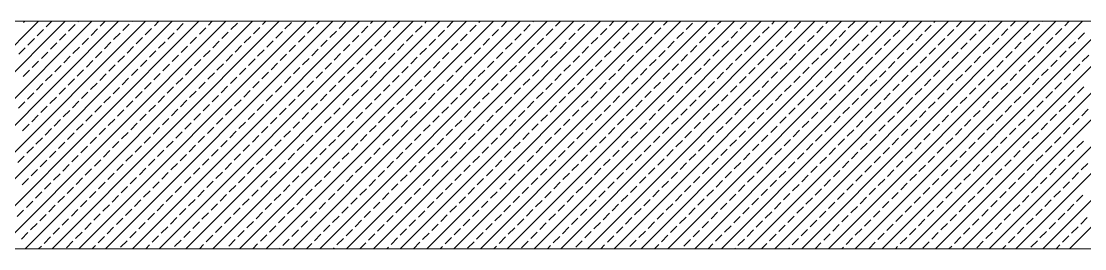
# Model space of a CAD drawing. Header units: millimetres. Extents: x -16104 to 67872, y -88009 to 12107.
# Drawn here: x 44815 to 44955.4, y -5663.5 to -5633.5 of the extents above; entities that cross this region are included whole.
import ezdxf

# ---------------------------------------------------------------- set-up
doc = ezdxf.new("R2010")
doc.units = ezdxf.units.MM
doc.layers.add('TARAMA', color=8, linetype='Continuous', lineweight=15)

msp = doc.modelspace()

# ---------------------------------------------------------------- linework, layer by layer
at = {"layer": 'TARAMA'}
for p, q in [((44625.03, -5633.52), (45689.53, -5633.52)), ((44787.22, -5663.52), (44817.22, -5633.52)), ((44790.75, -5663.52), (44820.75, -5633.52)), ((44794.29, -5663.52), (44824.29, -5633.52)), ((44797.82, -5663.52), (44827.82, -5633.52)), ((44801.36, -5663.52), (44831.36, -5633.52)), ((44804.89, -5663.52), (44834.89, -5633.52)), ((44808.43, -5663.52), (44838.43, -5633.52)), ((44811.96, -5663.52), (44841.96, -5633.52)), ((44815.28, -5633.68), (44815.45, -5633.52)), ((44815.5, -5663.52), (44845.5, -5633.52)), ((44818.25, -5634.24), (44818.98, -5633.52)), ((44819.04, -5663.52), (44849.04, -5633.52)), ((44821.22, -5634.81), (44822.07, -5633.96)), ((44822.43, -5633.61), (44822.52, -5633.52)), ((44822.57, -5663.52), (44852.57, -5633.52)), ((44825.4, -5634.17), (44826.05, -5633.52)), ((44826.11, -5663.52), (44856.11, -5633.52)), ((44828.37, -5634.74), (44829.21, -5633.89)), ((44829.57, -5633.54), (44829.59, -5633.52)), ((44829.64, -5663.52), (44859.64, -5633.52)), ((44832.54, -5634.1), (44833.12, -5633.52)), ((44833.18, -5663.52), (44863.18, -5633.52)), ((44835.51, -5634.67), (44836.36, -5633.82)), ((44836.71, -5663.52), (44866.71, -5633.52)), ((44839.68, -5634.03), (44840.19, -5633.52)), ((44840.25, -5663.52), (44870.25, -5633.52)), ((44842.65, -5634.6), (44843.5, -5633.75)), ((44843.78, -5663.52), (44873.78, -5633.52)), ((44846.82, -5633.96), (44847.26, -5633.52)), ((44847.32, -5663.52), (44877.32, -5633.52)), ((44849.79, -5634.53), (44850.64, -5633.68)), ((44850.86, -5663.52), (44880.86, -5633.52)), ((44853.96, -5633.89), (44854.34, -5633.52)), ((44854.39, -5663.52), (44884.39, -5633.52)), ((44856.93, -5634.46), (44857.78, -5633.61)), ((44857.93, -5663.52), (44887.93, -5633.52)), ((44861.1, -5633.82), (44861.41, -5633.52)), ((44861.46, -5663.52), (44891.46, -5633.52)), ((44864.07, -5634.39), (44864.92, -5633.54)), ((44865, -5663.52), (44895, -5633.52)), ((44867.04, -5634.95), (44867.89, -5634.1)), ((44868.25, -5633.75), (44868.48, -5633.52)), ((44868.53, -5663.52), (44898.53, -5633.52)), ((44871.22, -5634.32), (44872.01, -5633.52)), ((44872.07, -5663.52), (44902.07, -5633.52)), ((44874.19, -5634.88), (44875.03, -5634.03)), ((44875.39, -5633.68), (44875.55, -5633.52)), ((44875.6, -5663.52), (44905.6, -5633.52)), ((44878.36, -5634.24), (44879.08, -5633.52)), ((44879.14, -5663.52), (44909.14, -5633.52)), ((44881.33, -5634.81), (44882.18, -5633.96)), ((44882.53, -5633.61), (44882.62, -5633.52)), ((44882.68, -5663.52), (44912.68, -5633.52)), ((44885.5, -5634.17), (44886.16, -5633.52)), ((44886.21, -5663.52), (44916.21, -5633.52)), ((44888.47, -5634.74), (44889.32, -5633.89)), ((44889.67, -5633.54), (44889.69, -5633.52)), ((44889.75, -5663.52), (44919.75, -5633.52)), ((44892.64, -5634.1), (44893.23, -5633.52)), ((44893.28, -5663.52), (44923.28, -5633.52)), ((44895.61, -5634.67), (44896.46, -5633.82)), ((44896.82, -5663.52), (44926.82, -5633.52)), ((44899.78, -5634.03), (44900.3, -5633.52)), ((44900.35, -5663.52), (44930.35, -5633.52)), ((44902.75, -5634.6), (44903.6, -5633.75)), ((44903.89, -5663.52), (44933.89, -5633.52)), ((44906.92, -5633.96), (44907.37, -5633.52)), ((44907.42, -5663.52), (44937.42, -5633.52)), ((44909.89, -5634.53), (44910.74, -5633.68)), ((44910.96, -5663.52), (44940.96, -5633.52)), ((44914.07, -5633.89), (44914.44, -5633.52)), ((44914.49, -5663.52), (44944.49, -5633.52)), ((44917.04, -5634.46), (44917.88, -5633.61)), ((44918.03, -5663.52), (44948.03, -5633.52)), ((44921.21, -5633.82), (44921.51, -5633.52)), ((44921.57, -5663.52), (44951.57, -5633.52)), ((44924.18, -5634.39), (44925.03, -5633.54)), ((44925.1, -5663.52), (44955.1, -5633.52)), ((44927.15, -5634.95), (44928, -5634.1)), ((44928.35, -5633.75), (44928.58, -5633.52)), ((44928.64, -5663.52), (44958.64, -5633.52)), ((44931.32, -5634.32), (44932.12, -5633.52)), ((44932.17, -5663.52), (44962.17, -5633.52)), ((44934.29, -5634.88), (44935.14, -5634.03)), ((44935.49, -5633.68), (44935.65, -5633.52)), ((44935.71, -5663.52), (44965.71, -5633.52)), ((44938.46, -5634.24), (44939.19, -5633.52)), ((44939.24, -5663.52), (44969.24, -5633.52)), ((44941.43, -5634.81), (44942.28, -5633.96)), ((44942.63, -5633.61), (44942.72, -5633.52)), ((44942.78, -5663.52), (44972.78, -5633.52)), ((44945.6, -5634.17), (44946.26, -5633.52)), ((44946.31, -5663.52), (44976.31, -5633.52)), ((44948.57, -5634.74), (44949.42, -5633.89)), ((44949.78, -5633.54), (44949.8, -5633.52)), ((44949.85, -5663.52), (44979.85, -5633.52)), ((44952.75, -5634.1), (44953.33, -5633.52)), ((44953.39, -5663.52), (44983.39, -5633.52)), ((44817.05, -5635.45), (44817.9, -5634.6)), ((44820.02, -5636.01), (44820.87, -5635.16)), ((44824.19, -5635.38), (44825.04, -5634.53)), ((44827.16, -5635.94), (44828.01, -5635.09)), ((44831.34, -5635.31), (44832.18, -5634.46)), ((44834.3, -5635.87), (44835.15, -5635.02)), ((44838.48, -5635.23), (44839.33, -5634.39)), ((44841.45, -5635.8), (44842.3, -5634.95)), ((44845.62, -5635.16), (44846.47, -5634.32)), ((44848.59, -5635.73), (44849.44, -5634.88)), ((44851.56, -5636.29), (44852.41, -5635.45)), ((44852.76, -5635.09), (44853.61, -5634.24)), ((44855.73, -5635.66), (44856.58, -5634.81)), ((44858.7, -5636.22), (44859.55, -5635.38)), ((44859.9, -5635.02), (44860.75, -5634.17)), ((44862.87, -5635.59), (44863.72, -5634.74)), ((44865.84, -5636.15), (44866.69, -5635.31)), ((44870.01, -5635.52), (44870.86, -5634.67)), ((44872.98, -5636.08), (44873.83, -5635.23)), ((44877.16, -5635.45), (44878, -5634.6)), ((44880.13, -5636.01), (44880.97, -5635.16)), ((44884.3, -5635.38), (44885.15, -5634.53)), ((44887.27, -5635.94), (44888.12, -5635.09)), ((44891.44, -5635.31), (44892.29, -5634.46)), ((44894.41, -5635.87), (44895.26, -5635.02)), ((44898.58, -5635.23), (44899.43, -5634.39)), ((44901.55, -5635.8), (44902.4, -5634.95)), ((44905.72, -5635.16), (44906.57, -5634.32)), ((44908.69, -5635.73), (44909.54, -5634.88)), ((44911.66, -5636.29), (44912.51, -5635.45)), ((44912.86, -5635.09), (44913.71, -5634.24)), ((44915.83, -5635.66), (44916.68, -5634.81)), ((44918.8, -5636.22), (44919.65, -5635.38)), ((44920.01, -5635.02), (44920.85, -5634.17)), ((44922.98, -5635.59), (44923.82, -5634.74)), ((44925.95, -5636.15), (44926.79, -5635.31)), ((44930.12, -5635.52), (44930.97, -5634.67)), ((44933.09, -5636.08), (44933.94, -5635.23)), ((44937.26, -5635.45), (44938.11, -5634.6)), ((44940.23, -5636.01), (44941.08, -5635.16)), ((44944.4, -5635.38), (44945.25, -5634.53)), ((44947.37, -5635.94), (44948.22, -5635.09)), ((44951.54, -5635.31), (44952.39, -5634.46)), ((44954.51, -5635.87), (44955.36, -5635.02)), ((44815.85, -5636.65), (44816.7, -5635.8)), ((44818.82, -5637.21), (44819.67, -5636.37)), ((44822.99, -5636.58), (44823.84, -5635.73)), ((44825.96, -5637.14), (44826.81, -5636.29)), ((44828.93, -5637.71), (44829.78, -5636.86)), ((44830.13, -5636.51), (44830.98, -5635.66)), ((44833.1, -5637.07), (44833.95, -5636.22)), ((44836.07, -5637.64), (44836.92, -5636.79)), ((44837.27, -5636.44), (44838.12, -5635.59)), ((44840.24, -5637), (44841.09, -5636.15)), ((44843.21, -5637.57), (44844.06, -5636.72)), ((44844.42, -5636.37), (44845.27, -5635.52)), ((44847.39, -5636.93), (44848.23, -5636.08)), ((44850.36, -5637.5), (44851.2, -5636.65)), ((44854.53, -5636.86), (44855.38, -5636.01)), ((44857.5, -5637.43), (44858.35, -5636.58)), ((44861.67, -5636.79), (44862.52, -5635.94)), ((44864.64, -5637.36), (44865.49, -5636.51)), ((44868.81, -5636.72), (44869.66, -5635.87)), ((44871.78, -5637.28), (44872.63, -5636.44)), ((44875.95, -5636.65), (44876.8, -5635.8)), ((44878.92, -5637.21), (44879.77, -5636.37)), ((44883.1, -5636.58), (44883.94, -5635.73)), ((44886.07, -5637.14), (44886.91, -5636.29)), ((44889.03, -5637.71), (44889.88, -5636.86)), ((44890.24, -5636.51), (44891.09, -5635.66)), ((44893.21, -5637.07), (44894.06, -5636.22)), ((44896.18, -5637.64), (44897.03, -5636.79)), ((44897.38, -5636.44), (44898.23, -5635.59)), ((44900.35, -5637), (44901.2, -5636.15)), ((44903.32, -5637.57), (44904.17, -5636.72)), ((44904.52, -5636.37), (44905.37, -5635.52)), ((44907.49, -5636.93), (44908.34, -5636.08)), ((44910.46, -5637.5), (44911.31, -5636.65)), ((44914.63, -5636.86), (44915.48, -5636.01)), ((44917.6, -5637.43), (44918.45, -5636.58)), ((44921.77, -5636.79), (44922.62, -5635.94)), ((44924.74, -5637.36), (44925.59, -5636.51)), ((44928.92, -5636.72), (44929.76, -5635.87)), ((44931.89, -5637.28), (44932.73, -5636.44)), ((44936.06, -5636.65), (44936.91, -5635.8)), ((44939.03, -5637.21), (44939.88, -5636.37)), ((44943.2, -5636.58), (44944.05, -5635.73)), ((44946.17, -5637.14), (44947.02, -5636.29)), ((44949.14, -5637.71), (44949.99, -5636.86)), ((44950.34, -5636.51), (44951.19, -5635.66)), ((44953.31, -5637.07), (44954.16, -5636.22)), ((44814.65, -5637.85), (44815.5, -5637)), ((44817.62, -5638.42), (44818.47, -5637.57)), ((44820.59, -5638.98), (44821.44, -5638.13)), ((44821.79, -5637.78), (44822.64, -5636.93)), ((44824.76, -5638.35), (44825.61, -5637.5)), ((44827.73, -5638.91), (44828.58, -5638.06)), ((44831.9, -5638.27), (44832.75, -5637.43)), ((44834.87, -5638.84), (44835.72, -5637.99)), ((44839.04, -5638.2), (44839.89, -5637.36)), ((44842.01, -5638.77), (44842.86, -5637.92)), ((44846.18, -5638.13), (44847.03, -5637.28)), ((44849.15, -5638.7), (44850, -5637.85)), ((44853.33, -5638.06), (44854.17, -5637.21)), ((44856.3, -5638.63), (44857.14, -5637.78)), ((44860.47, -5637.99), (44861.32, -5637.14)), ((44863.44, -5638.56), (44864.29, -5637.71)), ((44866.41, -5639.12), (44867.26, -5638.27)), ((44867.61, -5637.92), (44868.46, -5637.07)), ((44870.58, -5638.49), (44871.43, -5637.64)), ((44873.55, -5639.05), (44874.4, -5638.2)), ((44874.75, -5637.85), (44875.6, -5637)), ((44877.72, -5638.42), (44878.57, -5637.57)), ((44880.69, -5638.98), (44881.54, -5638.13)), ((44881.89, -5637.78), (44882.74, -5636.93)), ((44884.86, -5638.35), (44885.71, -5637.5)), ((44887.83, -5638.91), (44888.68, -5638.06)), ((44892, -5638.27), (44892.85, -5637.43)), ((44894.97, -5638.84), (44895.82, -5637.99)), ((44899.15, -5638.2), (44900, -5637.36)), ((44902.12, -5638.77), (44902.96, -5637.92)), ((44906.29, -5638.13), (44907.14, -5637.28)), ((44909.26, -5638.7), (44910.11, -5637.85)), ((44913.43, -5638.06), (44914.28, -5637.21)), ((44916.4, -5638.63), (44917.25, -5637.78)), ((44920.57, -5637.99), (44921.42, -5637.14)), ((44923.54, -5638.56), (44924.39, -5637.71)), ((44926.51, -5639.12), (44927.36, -5638.27)), ((44927.71, -5637.92), (44928.56, -5637.07)), ((44930.68, -5638.49), (44931.53, -5637.64)), ((44933.65, -5639.05), (44934.5, -5638.2)), ((44934.86, -5637.85), (44935.7, -5637)), ((44937.83, -5638.42), (44938.67, -5637.57)), ((44940.8, -5638.98), (44941.64, -5638.13)), ((44942, -5637.78), (44942.85, -5636.93)), ((44944.97, -5638.35), (44945.82, -5637.5)), ((44947.94, -5638.91), (44948.79, -5638.06)), ((44952.11, -5638.27), (44952.96, -5637.43)), ((44955.08, -5638.84), (44955.93, -5637.99)), ((44816.42, -5639.62), (44817.26, -5638.77)), ((44819.38, -5640.18), (44820.23, -5639.34)), ((44823.56, -5639.55), (44824.41, -5638.7)), ((44826.53, -5640.11), (44827.38, -5639.26)), ((44830.7, -5639.48), (44831.55, -5638.63)), ((44833.67, -5640.04), (44834.52, -5639.19)), ((44837.84, -5639.41), (44838.69, -5638.56)), ((44840.81, -5639.97), (44841.66, -5639.12)), ((44843.78, -5640.54), (44844.63, -5639.69)), ((44844.98, -5639.34), (44845.83, -5638.49)), ((44847.95, -5639.9), (44848.8, -5639.05)), ((44850.92, -5640.47), (44851.77, -5639.62)), ((44852.12, -5639.26), (44852.97, -5638.42)), ((44855.09, -5639.83), (44855.94, -5638.98)), ((44858.06, -5640.4), (44858.91, -5639.55)), ((44859.27, -5639.19), (44860.11, -5638.35)), ((44862.24, -5639.76), (44863.08, -5638.91)), ((44865.21, -5640.33), (44866.05, -5639.48)), ((44869.38, -5639.69), (44870.23, -5638.84)), ((44872.35, -5640.25), (44873.2, -5639.41)), ((44876.52, -5639.62), (44877.37, -5638.77)), ((44879.49, -5640.18), (44880.34, -5639.34)), ((44883.66, -5639.55), (44884.51, -5638.7)), ((44886.63, -5640.11), (44887.48, -5639.26)), ((44890.8, -5639.48), (44891.65, -5638.63)), ((44893.77, -5640.04), (44894.62, -5639.19)), ((44897.94, -5639.41), (44898.79, -5638.56)), ((44900.91, -5639.97), (44901.76, -5639.12)), ((44903.88, -5640.54), (44904.73, -5639.69)), ((44905.09, -5639.34), (44905.93, -5638.49)), ((44908.06, -5639.9), (44908.9, -5639.05)), ((44911.03, -5640.47), (44911.87, -5639.62)), ((44912.23, -5639.26), (44913.08, -5638.42)), ((44915.2, -5639.83), (44916.05, -5638.98)), ((44918.17, -5640.4), (44919.02, -5639.55)), ((44919.37, -5639.19), (44920.22, -5638.35)), ((44922.34, -5639.76), (44923.19, -5638.91)), ((44925.31, -5640.33), (44926.16, -5639.48)), ((44929.48, -5639.69), (44930.33, -5638.84)), ((44932.45, -5640.25), (44933.3, -5639.41)), ((44936.62, -5639.62), (44937.47, -5638.77)), ((44939.59, -5640.18), (44940.44, -5639.34)), ((44943.77, -5639.55), (44944.61, -5638.7)), ((44946.73, -5640.11), (44947.58, -5639.26)), ((44950.91, -5639.48), (44951.76, -5638.63)), ((44953.88, -5640.04), (44954.73, -5639.19)), ((44815.21, -5640.82), (44816.06, -5639.97)), ((44818.18, -5641.39), (44819.03, -5640.54)), ((44821.15, -5641.95), (44822, -5641.1)), ((44822.35, -5640.75), (44823.2, -5639.9)), ((44825.32, -5641.32), (44826.17, -5640.47)), ((44828.29, -5641.88), (44829.14, -5641.03)), ((44829.5, -5640.68), (44830.35, -5639.83)), ((44832.47, -5641.24), (44833.31, -5640.4)), ((44835.44, -5641.81), (44836.28, -5640.96)), ((44836.64, -5640.61), (44837.49, -5639.76)), ((44839.61, -5641.17), (44840.46, -5640.33)), ((44842.58, -5641.74), (44843.43, -5640.89)), ((44846.75, -5641.1), (44847.6, -5640.25)), ((44849.72, -5641.67), (44850.57, -5640.82)), ((44853.89, -5641.03), (44854.74, -5640.18)), ((44856.86, -5641.6), (44857.71, -5640.75)), ((44861.03, -5640.96), (44861.88, -5640.11)), ((44864, -5641.53), (44864.85, -5640.68)), ((44868.18, -5640.89), (44869.02, -5640.04)), ((44871.15, -5641.46), (44871.99, -5640.61)), ((44875.32, -5640.82), (44876.17, -5639.97)), ((44878.29, -5641.39), (44879.14, -5640.54)), ((44881.26, -5641.95), (44882.11, -5641.1)), ((44882.46, -5640.75), (44883.31, -5639.9)), ((44885.43, -5641.32), (44886.28, -5640.47)), ((44888.4, -5641.88), (44889.25, -5641.03)), ((44889.6, -5640.68), (44890.45, -5639.83)), ((44892.57, -5641.24), (44893.42, -5640.4)), ((44895.54, -5641.81), (44896.39, -5640.96)), ((44896.74, -5640.61), (44897.59, -5639.76)), ((44899.71, -5641.17), (44900.56, -5640.33)), ((44902.68, -5641.74), (44903.53, -5640.89)), ((44906.85, -5641.1), (44907.7, -5640.25)), ((44909.82, -5641.67), (44910.67, -5640.82)), ((44914, -5641.03), (44914.84, -5640.18)), ((44916.97, -5641.6), (44917.81, -5640.75)), ((44921.14, -5640.96), (44921.99, -5640.11)), ((44924.11, -5641.53), (44924.96, -5640.68)), ((44928.28, -5640.89), (44929.13, -5640.04)), ((44931.25, -5641.46), (44932.1, -5640.61)), ((44935.42, -5640.82), (44936.27, -5639.97)), ((44938.39, -5641.39), (44939.24, -5640.54)), ((44941.36, -5641.95), (44942.21, -5641.1)), ((44942.56, -5640.75), (44943.41, -5639.9)), ((44945.53, -5641.32), (44946.38, -5640.47)), ((44948.5, -5641.88), (44949.35, -5641.03)), ((44949.7, -5640.68), (44950.55, -5639.83)), ((44952.67, -5641.24), (44953.52, -5640.4)), ((44816.98, -5642.59), (44817.83, -5641.74)), ((44819.95, -5643.15), (44820.8, -5642.31)), ((44824.12, -5642.52), (44824.97, -5641.67)), ((44827.09, -5643.08), (44827.94, -5642.23)), ((44831.26, -5642.45), (44832.11, -5641.6)), ((44834.23, -5643.01), (44835.08, -5642.16)), ((44838.41, -5642.38), (44839.25, -5641.53)), ((44841.38, -5642.94), (44842.22, -5642.09)), ((44845.55, -5642.31), (44846.4, -5641.46)), ((44848.52, -5642.87), (44849.37, -5642.02)), ((44852.69, -5642.23), (44853.54, -5641.39)), ((44855.66, -5642.8), (44856.51, -5641.95)), ((44858.63, -5643.37), (44859.48, -5642.52)), ((44859.83, -5642.16), (44860.68, -5641.32)), ((44862.8, -5642.73), (44863.65, -5641.88)), ((44865.77, -5643.3), (44866.62, -5642.45)), ((44866.97, -5642.09), (44867.82, -5641.24)), ((44869.94, -5642.66), (44870.79, -5641.81)), ((44872.91, -5643.22), (44873.76, -5642.38)), ((44874.11, -5642.02), (44874.96, -5641.17)), ((44877.08, -5642.59), (44877.93, -5641.74)), ((44880.05, -5643.15), (44880.9, -5642.31)), ((44884.23, -5642.52), (44885.08, -5641.67)), ((44887.2, -5643.08), (44888.05, -5642.23)), ((44891.37, -5642.45), (44892.22, -5641.6)), ((44894.34, -5643.01), (44895.19, -5642.16)), ((44898.51, -5642.38), (44899.36, -5641.53)), ((44901.48, -5642.94), (44902.33, -5642.09)), ((44905.65, -5642.31), (44906.5, -5641.46)), ((44908.62, -5642.87), (44909.47, -5642.02)), ((44912.79, -5642.23), (44913.64, -5641.39)), ((44915.76, -5642.8), (44916.61, -5641.95)), ((44918.73, -5643.37), (44919.58, -5642.52)), ((44919.94, -5642.16), (44920.78, -5641.32)), ((44922.91, -5642.73), (44923.75, -5641.88)), ((44925.88, -5643.3), (44926.72, -5642.45)), ((44927.08, -5642.09), (44927.93, -5641.24)), ((44930.05, -5642.66), (44930.9, -5641.81)), ((44933.02, -5643.22), (44933.87, -5642.38)), ((44934.22, -5642.02), (44935.07, -5641.17)), ((44937.19, -5642.59), (44938.04, -5641.74)), ((44940.16, -5643.15), (44941.01, -5642.31)), ((44944.33, -5642.52), (44945.18, -5641.67)), ((44947.3, -5643.08), (44948.15, -5642.23)), ((44951.47, -5642.45), (44952.32, -5641.6)), ((44954.44, -5643.01), (44955.29, -5642.16)), ((44815.78, -5643.79), (44816.63, -5642.94)), ((44818.75, -5644.36), (44819.6, -5643.51)), ((44822.92, -5643.72), (44823.77, -5642.87)), ((44825.89, -5644.29), (44826.74, -5643.44)), ((44830.06, -5643.65), (44830.91, -5642.8)), ((44833.03, -5644.21), (44833.88, -5643.37)), ((44836, -5644.78), (44836.85, -5643.93)), ((44837.2, -5643.58), (44838.05, -5642.73)), ((44840.17, -5644.14), (44841.02, -5643.3)), ((44843.14, -5644.71), (44843.99, -5643.86)), ((44844.35, -5643.51), (44845.19, -5642.66)), ((44847.32, -5644.07), (44848.16, -5643.22)), ((44850.29, -5644.64), (44851.13, -5643.79)), ((44851.49, -5643.44), (44852.34, -5642.59)), ((44854.46, -5644), (44855.31, -5643.15)), ((44857.43, -5644.57), (44858.28, -5643.72)), ((44861.6, -5643.93), (44862.45, -5643.08)), ((44864.57, -5644.5), (44865.42, -5643.65)), ((44868.74, -5643.86), (44869.59, -5643.01)), ((44871.71, -5644.43), (44872.56, -5643.58)), ((44875.88, -5643.79), (44876.73, -5642.94)), ((44878.85, -5644.36), (44879.7, -5643.51)), ((44883.02, -5643.72), (44883.87, -5642.87)), ((44885.99, -5644.29), (44886.84, -5643.44)), ((44890.17, -5643.65), (44891.01, -5642.8)), ((44893.14, -5644.21), (44893.98, -5643.37)), ((44896.11, -5644.78), (44896.95, -5643.93)), ((44897.31, -5643.58), (44898.16, -5642.73)), ((44900.28, -5644.14), (44901.13, -5643.3)), ((44903.25, -5644.71), (44904.1, -5643.86)), ((44904.45, -5643.51), (44905.3, -5642.66)), ((44907.42, -5644.07), (44908.27, -5643.22)), ((44910.39, -5644.64), (44911.24, -5643.79)), ((44911.59, -5643.44), (44912.44, -5642.59)), ((44914.56, -5644), (44915.41, -5643.15)), ((44917.53, -5644.57), (44918.38, -5643.72)), ((44921.7, -5643.93), (44922.55, -5643.08)), ((44924.67, -5644.5), (44925.52, -5643.65)), ((44928.85, -5643.86), (44929.69, -5643.01)), ((44931.81, -5644.43), (44932.66, -5643.58)), ((44935.99, -5643.79), (44936.84, -5642.94)), ((44938.96, -5644.36), (44939.81, -5643.51)), ((44943.13, -5643.72), (44943.98, -5642.87)), ((44946.1, -5644.29), (44946.95, -5643.44)), ((44950.27, -5643.65), (44951.12, -5642.8)), ((44953.24, -5644.21), (44954.09, -5643.37)), ((44814.58, -5644.99), (44815.43, -5644.14)), ((44817.55, -5645.56), (44818.39, -5644.71)), ((44820.52, -5646.12), (44821.36, -5645.28)), ((44821.72, -5644.92), (44822.57, -5644.07)), ((44824.69, -5645.49), (44825.54, -5644.64)), ((44827.66, -5646.05), (44828.51, -5645.2)), ((44828.86, -5644.85), (44829.71, -5644)), ((44831.83, -5645.42), (44832.68, -5644.57)), ((44834.8, -5645.98), (44835.65, -5645.13)), ((44838.97, -5645.35), (44839.82, -5644.5)), ((44841.94, -5645.91), (44842.79, -5645.06)), ((44846.11, -5645.28), (44846.96, -5644.43)), ((44849.08, -5645.84), (44849.93, -5644.99)), ((44853.26, -5645.2), (44854.1, -5644.36)), ((44856.23, -5645.77), (44857.07, -5644.92)), ((44860.4, -5645.13), (44861.25, -5644.29)), ((44863.37, -5645.7), (44864.22, -5644.85)), ((44867.54, -5645.06), (44868.39, -5644.21)), ((44870.51, -5645.63), (44871.36, -5644.78)), ((44874.68, -5644.99), (44875.53, -5644.14)), ((44877.65, -5645.56), (44878.5, -5644.71)), ((44880.62, -5646.12), (44881.47, -5645.28)), ((44881.82, -5644.92), (44882.67, -5644.07)), ((44884.79, -5645.49), (44885.64, -5644.64)), ((44887.76, -5646.05), (44888.61, -5645.2)), ((44888.96, -5644.85), (44889.81, -5644)), ((44891.93, -5645.42), (44892.78, -5644.57)), ((44894.9, -5645.98), (44895.75, -5645.13)), ((44899.08, -5645.35), (44899.92, -5644.5)), ((44902.05, -5645.91), (44902.89, -5645.06)), ((44906.22, -5645.28), (44907.07, -5644.43)), ((44909.19, -5645.84), (44910.04, -5644.99)), ((44913.36, -5645.2), (44914.21, -5644.36)), ((44916.33, -5645.77), (44917.18, -5644.92)), ((44920.5, -5645.13), (44921.35, -5644.29)), ((44923.47, -5645.7), (44924.32, -5644.85)), ((44927.64, -5645.06), (44928.49, -5644.21)), ((44930.61, -5645.63), (44931.46, -5644.78)), ((44934.78, -5644.99), (44935.63, -5644.14)), ((44937.75, -5645.56), (44938.6, -5644.71)), ((44940.72, -5646.12), (44941.57, -5645.28)), ((44941.93, -5644.92), (44942.78, -5644.07)), ((44944.9, -5645.49), (44945.74, -5644.64)), ((44947.87, -5646.05), (44948.71, -5645.2)), ((44949.07, -5644.85), (44949.92, -5644)), ((44952.04, -5645.42), (44952.89, -5644.57)), ((44955.01, -5645.98), (44955.86, -5645.13)), ((44816.34, -5646.76), (44817.19, -5645.91)), ((44819.31, -5647.33), (44820.16, -5646.48)), ((44823.49, -5646.69), (44824.33, -5645.84)), ((44826.46, -5647.26), (44827.3, -5646.41)), ((44830.63, -5646.62), (44831.48, -5645.77)), ((44833.6, -5647.18), (44834.45, -5646.34)), ((44837.77, -5646.55), (44838.62, -5645.7)), ((44840.74, -5647.11), (44841.59, -5646.27)), ((44844.91, -5646.48), (44845.76, -5645.63)), ((44847.88, -5647.04), (44848.73, -5646.19)), ((44852.05, -5646.41), (44852.9, -5645.56)), ((44855.02, -5646.97), (44855.87, -5646.12)), ((44857.99, -5647.54), (44858.84, -5646.69)), ((44859.2, -5646.34), (44860.04, -5645.49)), ((44862.16, -5646.9), (44863.01, -5646.05)), ((44865.13, -5647.47), (44865.98, -5646.62)), ((44866.34, -5646.27), (44867.19, -5645.42)), ((44869.31, -5646.83), (44870.16, -5645.98)), ((44872.28, -5647.4), (44873.13, -5646.55)), ((44873.48, -5646.19), (44874.33, -5645.35)), ((44876.45, -5646.76), (44877.3, -5645.91)), ((44879.42, -5647.33), (44880.27, -5646.48)), ((44883.59, -5646.69), (44884.44, -5645.84)), ((44886.56, -5647.26), (44887.41, -5646.41)), ((44890.73, -5646.62), (44891.58, -5645.77)), ((44893.7, -5647.18), (44894.55, -5646.34)), ((44897.87, -5646.55), (44898.72, -5645.7)), ((44900.84, -5647.11), (44901.69, -5646.27)), ((44905.02, -5646.48), (44905.86, -5645.63)), ((44907.99, -5647.04), (44908.83, -5646.19)), ((44912.16, -5646.41), (44913.01, -5645.56)), ((44915.13, -5646.97), (44915.98, -5646.12)), ((44918.1, -5647.54), (44918.95, -5646.69)), ((44919.3, -5646.34), (44920.15, -5645.49)), ((44922.27, -5646.9), (44923.12, -5646.05)), ((44925.24, -5647.47), (44926.09, -5646.62)), ((44926.44, -5646.27), (44927.29, -5645.42)), ((44929.41, -5646.83), (44930.26, -5645.98)), ((44932.38, -5647.4), (44933.23, -5646.55)), ((44933.58, -5646.19), (44934.43, -5645.35)), ((44936.55, -5646.76), (44937.4, -5645.91)), ((44939.52, -5647.33), (44940.37, -5646.48)), ((44943.69, -5646.69), (44944.54, -5645.84)), ((44946.66, -5647.26), (44947.51, -5646.41)), ((44950.84, -5646.62), (44951.68, -5645.77)), ((44953.81, -5647.18), (44954.65, -5646.34)), ((44815.14, -5647.96), (44815.99, -5647.11)), ((44818.11, -5648.53), (44818.96, -5647.68)), ((44822.28, -5647.89), (44823.13, -5647.04)), ((44825.25, -5648.46), (44826.1, -5647.61)), ((44829.43, -5647.82), (44830.27, -5646.97)), ((44832.4, -5648.39), (44833.24, -5647.54)), ((44835.37, -5648.95), (44836.21, -5648.1)), ((44836.57, -5647.75), (44837.42, -5646.9)), ((44839.54, -5648.32), (44840.39, -5647.47)), ((44842.51, -5648.88), (44843.36, -5648.03)), ((44843.71, -5647.68), (44844.56, -5646.83)), ((44846.68, -5648.25), (44847.53, -5647.4)), ((44849.65, -5648.81), (44850.5, -5647.96)), ((44850.85, -5647.61), (44851.7, -5646.76)), ((44853.82, -5648.17), (44854.67, -5647.33)), ((44856.79, -5648.74), (44857.64, -5647.89)), ((44860.96, -5648.1), (44861.81, -5647.26)), ((44863.93, -5648.67), (44864.78, -5647.82)), ((44868.1, -5648.03), (44868.95, -5647.18)), ((44871.07, -5648.6), (44871.92, -5647.75)), ((44875.25, -5647.96), (44876.09, -5647.11)), ((44878.22, -5648.53), (44879.06, -5647.68)), ((44882.39, -5647.89), (44883.24, -5647.04)), ((44885.36, -5648.46), (44886.21, -5647.61)), ((44889.53, -5647.82), (44890.38, -5646.97)), ((44892.5, -5648.39), (44893.35, -5647.54)), ((44895.47, -5648.95), (44896.32, -5648.1)), ((44896.67, -5647.75), (44897.52, -5646.9)), ((44899.64, -5648.32), (44900.49, -5647.47)), ((44902.61, -5648.88), (44903.46, -5648.03)), ((44903.81, -5647.68), (44904.66, -5646.83)), ((44906.78, -5648.25), (44907.63, -5647.4)), ((44909.75, -5648.81), (44910.6, -5647.96)), ((44910.96, -5647.61), (44911.8, -5646.76)), ((44913.93, -5648.17), (44914.77, -5647.33)), ((44916.89, -5648.74), (44917.74, -5647.89)), ((44921.07, -5648.1), (44921.92, -5647.26)), ((44924.04, -5648.67), (44924.89, -5647.82)), ((44928.21, -5648.03), (44929.06, -5647.18)), ((44931.18, -5648.6), (44932.03, -5647.75)), ((44935.35, -5647.96), (44936.2, -5647.11)), ((44938.32, -5648.53), (44939.17, -5647.68)), ((44942.49, -5647.89), (44943.34, -5647.04)), ((44945.46, -5648.46), (44946.31, -5647.61)), ((44949.63, -5647.82), (44950.48, -5646.97)), ((44952.6, -5648.39), (44953.45, -5647.54)), ((44816.91, -5649.73), (44817.76, -5648.88)), ((44819.88, -5650.3), (44820.73, -5649.45)), ((44821.08, -5649.09), (44821.93, -5648.25)), ((44824.05, -5649.66), (44824.9, -5648.81)), ((44827.02, -5650.22), (44827.87, -5649.38)), ((44828.22, -5649.02), (44829.07, -5648.17)), ((44831.19, -5649.59), (44832.04, -5648.74)), ((44834.16, -5650.15), (44835.01, -5649.31)), ((44838.34, -5649.52), (44839.18, -5648.67)), ((44841.31, -5650.08), (44842.15, -5649.24)), ((44845.48, -5649.45), (44846.33, -5648.6)), ((44848.45, -5650.01), (44849.3, -5649.16)), ((44852.62, -5649.38), (44853.47, -5648.53)), ((44855.59, -5649.94), (44856.44, -5649.09)), ((44859.76, -5649.31), (44860.61, -5648.46)), ((44862.73, -5649.87), (44863.58, -5649.02)), ((44866.9, -5649.24), (44867.75, -5648.39)), ((44869.87, -5649.8), (44870.72, -5648.95)), ((44872.84, -5650.37), (44873.69, -5649.52)), ((44874.04, -5649.16), (44874.89, -5648.32)), ((44877.01, -5649.73), (44877.86, -5648.88)), ((44879.98, -5650.3), (44880.83, -5649.45)), ((44881.19, -5649.09), (44882.03, -5648.25)), ((44884.16, -5649.66), (44885, -5648.81)), ((44887.13, -5650.22), (44887.97, -5649.38)), ((44888.33, -5649.02), (44889.18, -5648.17)), ((44891.3, -5649.59), (44892.15, -5648.74)), ((44894.27, -5650.15), (44895.12, -5649.31)), ((44898.44, -5649.52), (44899.29, -5648.67)), ((44901.41, -5650.08), (44902.26, -5649.24)), ((44905.58, -5649.45), (44906.43, -5648.6)), ((44908.55, -5650.01), (44909.4, -5649.16)), ((44912.72, -5649.38), (44913.57, -5648.53)), ((44915.69, -5649.94), (44916.54, -5649.09)), ((44919.86, -5649.31), (44920.71, -5648.46)), ((44922.83, -5649.87), (44923.68, -5649.02)), ((44927.01, -5649.24), (44927.86, -5648.39)), ((44929.98, -5649.8), (44930.82, -5648.95)), ((44932.95, -5650.37), (44933.79, -5649.52)), ((44934.15, -5649.16), (44935, -5648.32)), ((44937.12, -5649.73), (44937.97, -5648.88)), ((44940.09, -5650.3), (44940.94, -5649.45)), ((44941.29, -5649.09), (44942.14, -5648.25)), ((44944.26, -5649.66), (44945.11, -5648.81)), ((44947.23, -5650.22), (44948.08, -5649.38)), ((44948.43, -5649.02), (44949.28, -5648.17)), ((44951.4, -5649.59), (44952.25, -5648.74)), ((44954.37, -5650.15), (44955.22, -5649.31)), ((44815.71, -5650.93), (44816.56, -5650.08)), ((44818.68, -5651.5), (44819.53, -5650.65)), ((44822.85, -5650.86), (44823.7, -5650.01)), ((44825.82, -5651.43), (44826.67, -5650.58)), ((44829.99, -5650.79), (44830.84, -5649.94)), ((44832.96, -5651.36), (44833.81, -5650.51)), ((44837.13, -5650.72), (44837.98, -5649.87)), ((44840.1, -5651.29), (44840.95, -5650.44)), ((44844.28, -5650.65), (44845.12, -5649.8)), ((44847.24, -5651.21), (44848.09, -5650.37)), ((44850.21, -5651.78), (44851.06, -5650.93)), ((44851.42, -5650.58), (44852.27, -5649.73)), ((44854.39, -5651.14), (44855.24, -5650.3)), ((44857.36, -5651.71), (44858.21, -5650.86)), ((44858.56, -5650.51), (44859.41, -5649.66)), ((44861.53, -5651.07), (44862.38, -5650.22)), ((44864.5, -5651.64), (44865.35, -5650.79)), ((44865.7, -5650.44), (44866.55, -5649.59)), ((44868.67, -5651), (44869.52, -5650.15)), ((44871.64, -5651.57), (44872.49, -5650.72)), ((44875.81, -5650.93), (44876.66, -5650.08)), ((44878.78, -5651.5), (44879.63, -5650.65)), ((44882.95, -5650.86), (44883.8, -5650.01)), ((44885.92, -5651.43), (44886.77, -5650.58)), ((44890.1, -5650.79), (44890.94, -5649.94)), ((44893.07, -5651.36), (44893.91, -5650.51)), ((44897.24, -5650.72), (44898.09, -5649.87)), ((44900.21, -5651.29), (44901.06, -5650.44)), ((44904.38, -5650.65), (44905.23, -5649.8)), ((44907.35, -5651.21), (44908.2, -5650.37)), ((44910.32, -5651.78), (44911.17, -5650.93)), ((44911.52, -5650.58), (44912.37, -5649.73)), ((44914.49, -5651.14), (44915.34, -5650.3)), ((44917.46, -5651.71), (44918.31, -5650.86)), ((44918.66, -5650.51), (44919.51, -5649.66)), ((44921.63, -5651.07), (44922.48, -5650.22)), ((44924.6, -5651.64), (44925.45, -5650.79)), ((44925.8, -5650.44), (44926.65, -5649.59)), ((44928.77, -5651), (44929.62, -5650.15)), ((44931.74, -5651.57), (44932.59, -5650.72)), ((44935.92, -5650.93), (44936.76, -5650.08)), ((44938.89, -5651.5), (44939.73, -5650.65)), ((44943.06, -5650.86), (44943.91, -5650.01)), ((44946.03, -5651.43), (44946.88, -5650.58)), ((44950.2, -5650.79), (44951.05, -5649.94)), ((44953.17, -5651.36), (44954.02, -5650.51)), ((44814.51, -5652.13), (44815.35, -5651.29)), ((44817.48, -5652.7), (44818.32, -5651.85)), ((44821.65, -5652.06), (44822.5, -5651.21)), ((44824.62, -5652.63), (44825.47, -5651.78)), ((44827.59, -5653.19), (44828.44, -5652.35)), ((44828.79, -5651.99), (44829.64, -5651.14)), ((44831.76, -5652.56), (44832.61, -5651.71)), ((44834.73, -5653.12), (44835.58, -5652.28)), ((44835.93, -5651.92), (44836.78, -5651.07)), ((44838.9, -5652.49), (44839.75, -5651.64)), ((44841.87, -5653.05), (44842.72, -5652.2)), ((44843.07, -5651.85), (44843.92, -5651)), ((44846.04, -5652.42), (44846.89, -5651.57)), ((44849.01, -5652.98), (44849.86, -5652.13)), ((44853.18, -5652.35), (44854.03, -5651.5)), ((44856.15, -5652.91), (44857, -5652.06)), ((44860.33, -5652.28), (44861.17, -5651.43)), ((44863.3, -5652.84), (44864.14, -5651.99)), ((44867.47, -5652.2), (44868.32, -5651.36)), ((44870.44, -5652.77), (44871.29, -5651.92)), ((44874.61, -5652.13), (44875.46, -5651.29)), ((44877.58, -5652.7), (44878.43, -5651.85)), ((44881.75, -5652.06), (44882.6, -5651.21)), ((44884.72, -5652.63), (44885.57, -5651.78)), ((44887.69, -5653.19), (44888.54, -5652.35)), ((44888.89, -5651.99), (44889.74, -5651.14)), ((44891.86, -5652.56), (44892.71, -5651.71)), ((44894.83, -5653.12), (44895.68, -5652.28)), ((44896.04, -5651.92), (44896.88, -5651.07)), ((44899.01, -5652.49), (44899.85, -5651.64)), ((44901.98, -5653.05), (44902.82, -5652.2)), ((44903.18, -5651.85), (44904.03, -5651)), ((44906.15, -5652.42), (44907, -5651.57)), ((44909.12, -5652.98), (44909.97, -5652.13)), ((44913.29, -5652.35), (44914.14, -5651.5)), ((44916.26, -5652.91), (44917.11, -5652.06)), ((44920.43, -5652.28), (44921.28, -5651.43)), ((44923.4, -5652.84), (44924.25, -5651.99)), ((44927.57, -5652.2), (44928.42, -5651.36)), ((44930.54, -5652.77), (44931.39, -5651.92)), ((44934.71, -5652.13), (44935.56, -5651.29)), ((44937.68, -5652.7), (44938.53, -5651.85)), ((44941.86, -5652.06), (44942.7, -5651.21)), ((44944.83, -5652.63), (44945.67, -5651.78)), ((44947.8, -5653.19), (44948.64, -5652.35)), ((44949, -5651.99), (44949.85, -5651.14)), ((44951.97, -5652.56), (44952.82, -5651.71)), ((44954.94, -5653.12), (44955.79, -5652.28)), ((44816.27, -5653.9), (44817.12, -5653.05)), ((44819.24, -5654.47), (44820.09, -5653.62)), ((44820.45, -5653.27), (44821.29, -5652.42)), ((44823.42, -5653.83), (44824.26, -5652.98)), ((44826.39, -5654.4), (44827.23, -5653.55)), ((44830.56, -5653.76), (44831.41, -5652.91)), ((44833.53, -5654.33), (44834.38, -5653.48)), ((44837.7, -5653.69), (44838.55, -5652.84)), ((44840.67, -5654.26), (44841.52, -5653.41)), ((44844.84, -5653.62), (44845.69, -5652.77)), ((44847.81, -5654.18), (44848.66, -5653.34)), ((44851.98, -5653.55), (44852.83, -5652.7)), ((44854.95, -5654.11), (44855.8, -5653.27)), ((44859.12, -5653.48), (44859.97, -5652.63)), ((44862.09, -5654.04), (44862.94, -5653.19)), ((44865.06, -5654.61), (44865.91, -5653.76)), ((44866.27, -5653.41), (44867.11, -5652.56)), ((44869.24, -5653.97), (44870.08, -5653.12)), ((44872.21, -5654.54), (44873.05, -5653.69)), ((44873.41, -5653.34), (44874.26, -5652.49)), ((44876.38, -5653.9), (44877.23, -5653.05)), ((44879.35, -5654.47), (44880.2, -5653.62)), ((44880.55, -5653.27), (44881.4, -5652.42)), ((44883.52, -5653.83), (44884.37, -5652.98)), ((44886.49, -5654.4), (44887.34, -5653.55)), ((44890.66, -5653.76), (44891.51, -5652.91)), ((44893.63, -5654.33), (44894.48, -5653.48)), ((44897.8, -5653.69), (44898.65, -5652.84)), ((44900.77, -5654.26), (44901.62, -5653.41)), ((44904.94, -5653.62), (44905.79, -5652.77)), ((44907.91, -5654.18), (44908.76, -5653.34)), ((44912.09, -5653.55), (44912.94, -5652.7)), ((44915.06, -5654.11), (44915.91, -5653.27)), ((44919.23, -5653.48), (44920.08, -5652.63)), ((44922.2, -5654.04), (44923.05, -5653.19)), ((44925.17, -5654.61), (44926.02, -5653.76)), ((44926.37, -5653.41), (44927.22, -5652.56)), ((44929.34, -5653.97), (44930.19, -5653.12)), ((44932.31, -5654.54), (44933.16, -5653.69)), ((44933.51, -5653.34), (44934.36, -5652.49)), ((44936.48, -5653.9), (44937.33, -5653.05)), ((44939.45, -5654.47), (44940.3, -5653.62)), ((44940.65, -5653.27), (44941.5, -5652.42)), ((44943.62, -5653.83), (44944.47, -5652.98)), ((44946.59, -5654.4), (44947.44, -5653.55)), ((44950.77, -5653.76), (44951.61, -5652.91)), ((44953.74, -5654.33), (44954.58, -5653.48)), ((44815.07, -5655.1), (44815.92, -5654.26)), ((44818.04, -5655.67), (44818.89, -5654.82)), ((44822.21, -5655.03), (44823.06, -5654.18)), ((44825.18, -5655.6), (44826.03, -5654.75)), ((44829.36, -5654.96), (44830.2, -5654.11)), ((44832.32, -5655.53), (44833.17, -5654.68)), ((44836.5, -5654.89), (44837.35, -5654.04)), ((44839.47, -5655.46), (44840.32, -5654.61)), ((44843.64, -5654.82), (44844.49, -5653.97)), ((44846.61, -5655.39), (44847.46, -5654.54)), ((44849.58, -5655.95), (44850.43, -5655.1)), ((44850.78, -5654.75), (44851.63, -5653.9)), ((44853.75, -5655.32), (44854.6, -5654.47)), ((44856.72, -5655.88), (44857.57, -5655.03)), ((44857.92, -5654.68), (44858.77, -5653.83)), ((44860.89, -5655.25), (44861.74, -5654.4)), ((44863.86, -5655.81), (44864.71, -5654.96)), ((44868.03, -5655.17), (44868.88, -5654.33)), ((44871, -5655.74), (44871.85, -5654.89)), ((44875.18, -5655.1), (44876.02, -5654.26)), ((44878.15, -5655.67), (44878.99, -5654.82)), ((44882.32, -5655.03), (44883.17, -5654.18)), ((44885.29, -5655.6), (44886.14, -5654.75)), ((44889.46, -5654.96), (44890.31, -5654.11)), ((44892.43, -5655.53), (44893.28, -5654.68)), ((44896.6, -5654.89), (44897.45, -5654.04)), ((44899.57, -5655.46), (44900.42, -5654.61)), ((44903.74, -5654.82), (44904.59, -5653.97)), ((44906.71, -5655.39), (44907.56, -5654.54)), ((44909.68, -5655.95), (44910.53, -5655.1)), ((44910.88, -5654.75), (44911.73, -5653.9)), ((44913.85, -5655.32), (44914.7, -5654.47)), ((44916.82, -5655.88), (44917.67, -5655.03)), ((44918.03, -5654.68), (44918.87, -5653.83)), ((44921, -5655.25), (44921.84, -5654.4)), ((44923.97, -5655.81), (44924.81, -5654.96)), ((44928.14, -5655.17), (44928.99, -5654.33)), ((44931.11, -5655.74), (44931.96, -5654.89)), ((44935.28, -5655.1), (44936.13, -5654.26)), ((44938.25, -5655.67), (44939.1, -5654.82)), ((44942.42, -5655.03), (44943.27, -5654.18)), ((44945.39, -5655.6), (44946.24, -5654.75)), ((44949.56, -5654.96), (44950.41, -5654.11)), ((44952.53, -5655.53), (44953.38, -5654.68)), ((44816.84, -5656.87), (44817.69, -5656.02)), ((44821.01, -5656.24), (44821.86, -5655.39)), ((44823.98, -5656.8), (44824.83, -5655.95)), ((44826.95, -5657.37), (44827.8, -5656.52)), ((44828.15, -5656.16), (44829, -5655.32)), ((44831.12, -5656.73), (44831.97, -5655.88)), ((44834.09, -5657.3), (44834.94, -5656.45)), ((44835.29, -5656.09), (44836.14, -5655.25)), ((44838.26, -5656.66), (44839.11, -5655.81)), ((44841.23, -5657.23), (44842.08, -5656.38)), ((44842.44, -5656.02), (44843.29, -5655.17)), ((44845.41, -5656.59), (44846.25, -5655.74)), ((44848.38, -5657.15), (44849.22, -5656.31)), ((44852.55, -5656.52), (44853.4, -5655.67)), ((44855.52, -5657.08), (44856.37, -5656.24)), ((44859.69, -5656.45), (44860.54, -5655.6)), ((44862.66, -5657.01), (44863.51, -5656.16)), ((44866.83, -5656.38), (44867.68, -5655.53)), ((44869.8, -5656.94), (44870.65, -5656.09)), ((44873.97, -5656.31), (44874.82, -5655.46)), ((44876.94, -5656.87), (44877.79, -5656.02)), ((44881.12, -5656.24), (44881.96, -5655.39)), ((44884.09, -5656.8), (44884.93, -5655.95)), ((44887.06, -5657.37), (44887.9, -5656.52)), ((44888.26, -5656.16), (44889.11, -5655.32)), ((44891.23, -5656.73), (44892.08, -5655.88)), ((44894.2, -5657.3), (44895.05, -5656.45)), ((44895.4, -5656.09), (44896.25, -5655.25)), ((44898.37, -5656.66), (44899.22, -5655.81)), ((44901.34, -5657.23), (44902.19, -5656.38)), ((44902.54, -5656.02), (44903.39, -5655.17)), ((44905.51, -5656.59), (44906.36, -5655.74)), ((44908.48, -5657.15), (44909.33, -5656.31)), ((44912.65, -5656.52), (44913.5, -5655.67)), ((44915.62, -5657.08), (44916.47, -5656.24)), ((44919.79, -5656.45), (44920.64, -5655.6)), ((44922.76, -5657.01), (44923.61, -5656.16)), ((44926.94, -5656.38), (44927.78, -5655.53)), ((44929.91, -5656.94), (44930.75, -5656.09)), ((44934.08, -5656.31), (44934.93, -5655.46)), ((44937.05, -5656.87), (44937.9, -5656.02)), ((44941.22, -5656.24), (44942.07, -5655.39)), ((44944.19, -5656.8), (44945.04, -5655.95)), ((44947.16, -5657.37), (44948.01, -5656.52)), ((44948.36, -5656.16), (44949.21, -5655.32)), ((44951.33, -5656.73), (44952.18, -5655.88)), ((44954.3, -5657.3), (44955.15, -5656.45)), ((44815.64, -5658.07), (44816.49, -5657.23)), ((44818.61, -5658.64), (44819.46, -5657.79)), ((44819.81, -5657.44), (44820.66, -5656.59)), ((44822.78, -5658), (44823.63, -5657.15)), ((44825.75, -5658.57), (44826.6, -5657.72)), ((44829.92, -5657.93), (44830.77, -5657.08)), ((44832.89, -5658.5), (44833.74, -5657.65)), ((44837.06, -5657.86), (44837.91, -5657.01)), ((44840.03, -5658.43), (44840.88, -5657.58)), ((44844.2, -5657.79), (44845.05, -5656.94)), ((44847.17, -5658.36), (44848.02, -5657.51)), ((44851.35, -5657.72), (44852.19, -5656.87)), ((44854.32, -5658.29), (44855.16, -5657.44)), ((44858.49, -5657.65), (44859.34, -5656.8)), ((44861.46, -5658.22), (44862.31, -5657.37)), ((44864.43, -5658.78), (44865.28, -5657.93)), ((44865.63, -5657.58), (44866.48, -5656.73)), ((44868.6, -5658.14), (44869.45, -5657.3)), ((44871.57, -5658.71), (44872.42, -5657.86)), ((44872.77, -5657.51), (44873.62, -5656.66)), ((44875.74, -5658.07), (44876.59, -5657.23)), ((44878.71, -5658.64), (44879.56, -5657.79)), ((44879.91, -5657.44), (44880.76, -5656.59)), ((44882.88, -5658), (44883.73, -5657.15)), ((44885.85, -5658.57), (44886.7, -5657.72)), ((44890.02, -5657.93), (44890.87, -5657.08)), ((44892.99, -5658.5), (44893.84, -5657.65)), ((44897.17, -5657.86), (44898.02, -5657.01)), ((44900.14, -5658.43), (44900.99, -5657.58)), ((44904.31, -5657.79), (44905.16, -5656.94)), ((44907.28, -5658.36), (44908.13, -5657.51)), ((44911.45, -5657.72), (44912.3, -5656.87)), ((44914.42, -5658.29), (44915.27, -5657.44)), ((44918.59, -5657.65), (44919.44, -5656.8)), ((44921.56, -5658.22), (44922.41, -5657.37)), ((44924.53, -5658.78), (44925.38, -5657.93)), ((44925.73, -5657.58), (44926.58, -5656.73)), ((44928.7, -5658.14), (44929.55, -5657.3)), ((44931.67, -5658.71), (44932.52, -5657.86)), ((44932.88, -5657.51), (44933.72, -5656.66)), ((44935.85, -5658.07), (44936.69, -5657.23)), ((44938.82, -5658.64), (44939.66, -5657.79)), ((44940.02, -5657.44), (44940.87, -5656.59)), ((44942.99, -5658), (44943.84, -5657.15)), ((44945.96, -5658.57), (44946.81, -5657.72)), ((44950.13, -5657.93), (44950.98, -5657.08)), ((44953.1, -5658.5), (44953.95, -5657.65)), ((44814.44, -5659.28), (44815.28, -5658.43)), ((44817.41, -5659.84), (44818.25, -5658.99)), ((44821.58, -5659.21), (44822.43, -5658.36)), ((44824.55, -5659.77), (44825.4, -5658.92)), ((44828.72, -5659.13), (44829.57, -5658.29)), ((44831.69, -5659.7), (44832.54, -5658.85)), ((44835.86, -5659.06), (44836.71, -5658.22)), ((44838.83, -5659.63), (44839.68, -5658.78)), ((44841.8, -5660.2), (44842.65, -5659.35)), ((44843, -5658.99), (44843.85, -5658.14)), ((44845.97, -5659.56), (44846.82, -5658.71)), ((44848.94, -5660.12), (44849.79, -5659.28)), ((44850.14, -5658.92), (44850.99, -5658.07)), ((44853.11, -5659.49), (44853.96, -5658.64)), ((44856.08, -5660.05), (44856.93, -5659.21)), ((44857.29, -5658.85), (44858.13, -5658)), ((44860.26, -5659.42), (44861.1, -5658.57)), ((44863.23, -5659.98), (44864.07, -5659.13)), ((44867.4, -5659.35), (44868.25, -5658.5)), ((44870.37, -5659.91), (44871.22, -5659.06)), ((44874.54, -5659.28), (44875.39, -5658.43)), ((44877.51, -5659.84), (44878.36, -5658.99)), ((44881.68, -5659.21), (44882.53, -5658.36)), ((44884.65, -5659.77), (44885.5, -5658.92)), ((44888.82, -5659.13), (44889.67, -5658.29)), ((44891.79, -5659.7), (44892.64, -5658.85)), ((44895.96, -5659.06), (44896.81, -5658.22)), ((44898.93, -5659.63), (44899.78, -5658.78)), ((44901.9, -5660.2), (44902.75, -5659.35)), ((44903.11, -5658.99), (44903.95, -5658.14)), ((44906.08, -5659.56), (44906.92, -5658.71)), ((44909.05, -5660.12), (44909.89, -5659.28)), ((44910.25, -5658.92), (44911.1, -5658.07)), ((44913.22, -5659.49), (44914.07, -5658.64)), ((44916.19, -5660.05), (44917.04, -5659.21)), ((44917.39, -5658.85), (44918.24, -5658)), ((44920.36, -5659.42), (44921.21, -5658.57)), ((44923.33, -5659.98), (44924.18, -5659.13)), ((44927.5, -5659.35), (44928.35, -5658.5)), ((44930.47, -5659.91), (44931.32, -5659.06)), ((44934.64, -5659.28), (44935.49, -5658.43)), ((44937.61, -5659.84), (44938.46, -5658.99)), ((44941.79, -5659.21), (44942.63, -5658.36)), ((44944.75, -5659.77), (44945.6, -5658.92)), ((44948.93, -5659.13), (44949.78, -5658.29)), ((44951.9, -5659.7), (44952.75, -5658.85)), ((44816.2, -5661.04), (44817.05, -5660.2)), ((44819.17, -5661.61), (44820.02, -5660.76)), ((44820.37, -5660.41), (44821.22, -5659.56)), ((44823.34, -5660.97), (44824.19, -5660.12)), ((44826.31, -5661.54), (44827.16, -5660.69)), ((44827.52, -5660.34), (44828.37, -5659.49)), ((44830.49, -5660.9), (44831.34, -5660.05)), ((44833.46, -5661.47), (44834.3, -5660.62)), ((44834.66, -5660.27), (44835.51, -5659.42)), ((44837.63, -5660.83), (44838.48, -5659.98)), ((44840.6, -5661.4), (44841.45, -5660.55)), ((44844.77, -5660.76), (44845.62, -5659.91)), ((44847.74, -5661.33), (44848.59, -5660.48)), ((44851.91, -5660.69), (44852.76, -5659.84)), ((44854.88, -5661.26), (44855.73, -5660.41)), ((44859.05, -5660.62), (44859.9, -5659.77)), ((44862.02, -5661.19), (44862.87, -5660.34)), ((44866.2, -5660.55), (44867.04, -5659.7)), ((44869.17, -5661.11), (44870.01, -5660.27)), ((44873.34, -5660.48), (44874.19, -5659.63)), ((44876.31, -5661.04), (44877.16, -5660.2)), ((44879.28, -5661.61), (44880.13, -5660.76)), ((44880.48, -5660.41), (44881.33, -5659.56)), ((44883.45, -5660.97), (44884.3, -5660.12)), ((44886.42, -5661.54), (44887.27, -5660.69)), ((44887.62, -5660.34), (44888.47, -5659.49)), ((44890.59, -5660.9), (44891.44, -5660.05)), ((44893.56, -5661.47), (44894.41, -5660.62)), ((44894.76, -5660.27), (44895.61, -5659.42)), ((44897.73, -5660.83), (44898.58, -5659.98)), ((44900.7, -5661.4), (44901.55, -5660.55)), ((44904.87, -5660.76), (44905.72, -5659.91)), ((44907.84, -5661.33), (44908.69, -5660.48)), ((44912.02, -5660.69), (44912.86, -5659.84)), ((44914.99, -5661.26), (44915.83, -5660.41)), ((44919.16, -5660.62), (44920.01, -5659.77)), ((44922.13, -5661.19), (44922.98, -5660.34)), ((44926.3, -5660.55), (44927.15, -5659.7)), ((44929.27, -5661.11), (44930.12, -5660.27)), ((44933.44, -5660.48), (44934.29, -5659.63)), ((44936.41, -5661.04), (44937.26, -5660.2)), ((44939.38, -5661.61), (44940.23, -5660.76)), ((44940.58, -5660.41), (44941.43, -5659.56)), ((44943.55, -5660.97), (44944.4, -5660.12)), ((44946.52, -5661.54), (44947.37, -5660.69)), ((44947.72, -5660.34), (44948.57, -5659.49)), ((44950.69, -5660.9), (44951.54, -5660.05)), ((44953.66, -5661.47), (44954.51, -5660.62)), ((44954.87, -5660.27), (44955.72, -5659.42)), ((44815, -5662.25), (44815.85, -5661.4)), ((44817.97, -5662.81), (44818.82, -5661.96)), ((44822.14, -5662.18), (44822.99, -5661.33)), ((44825.11, -5662.74), (44825.96, -5661.89)), ((44829.28, -5662.1), (44830.13, -5661.26)), ((44832.25, -5662.67), (44833.1, -5661.82)), ((44836.43, -5662.03), (44837.27, -5661.19)), ((44839.4, -5662.6), (44840.24, -5661.75)), ((44843.57, -5661.96), (44844.42, -5661.11)), ((44846.54, -5662.53), (44847.39, -5661.68)), ((44850.71, -5661.89), (44851.56, -5661.04)), ((44853.68, -5662.46), (44854.53, -5661.61)), ((44856.65, -5663.02), (44857.5, -5662.18)), ((44857.85, -5661.82), (44858.7, -5660.97)), ((44860.82, -5662.39), (44861.67, -5661.54)), ((44863.79, -5662.95), (44864.64, -5662.1)), ((44864.99, -5661.75), (44865.84, -5660.9)), ((44867.96, -5662.32), (44868.81, -5661.47)), ((44870.93, -5662.88), (44871.78, -5662.03)), ((44872.14, -5661.68), (44872.98, -5660.83)), ((44875.1, -5662.25), (44875.95, -5661.4)), ((44878.07, -5662.81), (44878.92, -5661.96)), ((44882.25, -5662.18), (44883.1, -5661.33)), ((44885.22, -5662.74), (44886.07, -5661.89)), ((44889.39, -5662.1), (44890.24, -5661.26)), ((44892.36, -5662.67), (44893.21, -5661.82)), ((44896.53, -5662.03), (44897.38, -5661.19)), ((44899.5, -5662.6), (44900.35, -5661.75)), ((44903.67, -5661.96), (44904.52, -5661.11)), ((44906.64, -5662.53), (44907.49, -5661.68)), ((44910.81, -5661.89), (44911.66, -5661.04)), ((44913.78, -5662.46), (44914.63, -5661.61)), ((44916.75, -5663.02), (44917.6, -5662.18)), ((44917.96, -5661.82), (44918.8, -5660.97)), ((44920.93, -5662.39), (44921.77, -5661.54)), ((44923.9, -5662.95), (44924.74, -5662.1)), ((44925.1, -5661.75), (44925.95, -5660.9)), ((44928.07, -5662.32), (44928.92, -5661.47)), ((44931.04, -5662.88), (44931.89, -5662.03)), ((44932.24, -5661.68), (44933.09, -5660.83)), ((44935.21, -5662.25), (44936.06, -5661.4)), ((44938.18, -5662.81), (44939.03, -5661.96)), ((44942.35, -5662.18), (44943.2, -5661.33)), ((44945.32, -5662.74), (44946.17, -5661.89)), ((44949.49, -5662.1), (44950.34, -5661.26)), ((44952.46, -5662.67), (44953.31, -5661.82)), ((44625.03, -5663.52), (45689.53, -5663.52)), ((44817.26, -5663.52), (44817.62, -5663.17)), ((44820.94, -5663.38), (44821.79, -5662.53)), ((44824.34, -5663.52), (44824.76, -5663.09)), ((44828.08, -5663.31), (44828.93, -5662.46)), ((44831.41, -5663.52), (44831.9, -5663.02)), ((44835.22, -5663.24), (44836.07, -5662.39)), ((44838.48, -5663.52), (44839.04, -5662.95)), ((44842.37, -5663.17), (44843.21, -5662.32)), ((44845.55, -5663.52), (44846.18, -5662.88)), ((44849.08, -5663.52), (44849.15, -5663.45)), ((44849.51, -5663.09), (44850.36, -5662.25)), ((44852.62, -5663.52), (44853.33, -5662.81)), ((44856.16, -5663.52), (44856.3, -5663.38)), ((44859.69, -5663.52), (44860.47, -5662.74)), ((44863.23, -5663.52), (44863.44, -5663.31)), ((44866.76, -5663.52), (44867.61, -5662.67)), ((44870.3, -5663.52), (44870.58, -5663.24)), ((44873.9, -5663.45), (44874.75, -5662.6)), ((44877.37, -5663.52), (44877.72, -5663.17)), ((44881.04, -5663.38), (44881.89, -5662.53)), ((44884.44, -5663.52), (44884.86, -5663.09)), ((44888.19, -5663.31), (44889.03, -5662.46)), ((44891.51, -5663.52), (44892, -5663.02)), ((44895.33, -5663.24), (44896.18, -5662.39)), ((44898.58, -5663.52), (44899.15, -5662.95)), ((44902.47, -5663.17), (44903.32, -5662.32)), ((44905.65, -5663.52), (44906.29, -5662.88)), ((44909.19, -5663.52), (44909.26, -5663.45)), ((44909.61, -5663.09), (44910.46, -5662.25)), ((44912.72, -5663.52), (44913.43, -5662.81)), ((44916.26, -5663.52), (44916.4, -5663.38)), ((44919.8, -5663.52), (44920.57, -5662.74)), ((44923.33, -5663.52), (44923.54, -5663.31)), ((44926.87, -5663.52), (44927.71, -5662.67)), ((44930.4, -5663.52), (44930.68, -5663.24)), ((44934.01, -5663.45), (44934.86, -5662.6)), ((44937.47, -5663.52), (44937.83, -5663.17)), ((44941.15, -5663.38), (44942, -5662.53)), ((44944.54, -5663.52), (44944.97, -5663.09)), ((44948.29, -5663.31), (44949.14, -5662.46)), ((44951.62, -5663.52), (44952.11, -5663.02))]:
    msp.add_line(p, q, dxfattribs=at)

doc.saveas('drawing.dxf')
